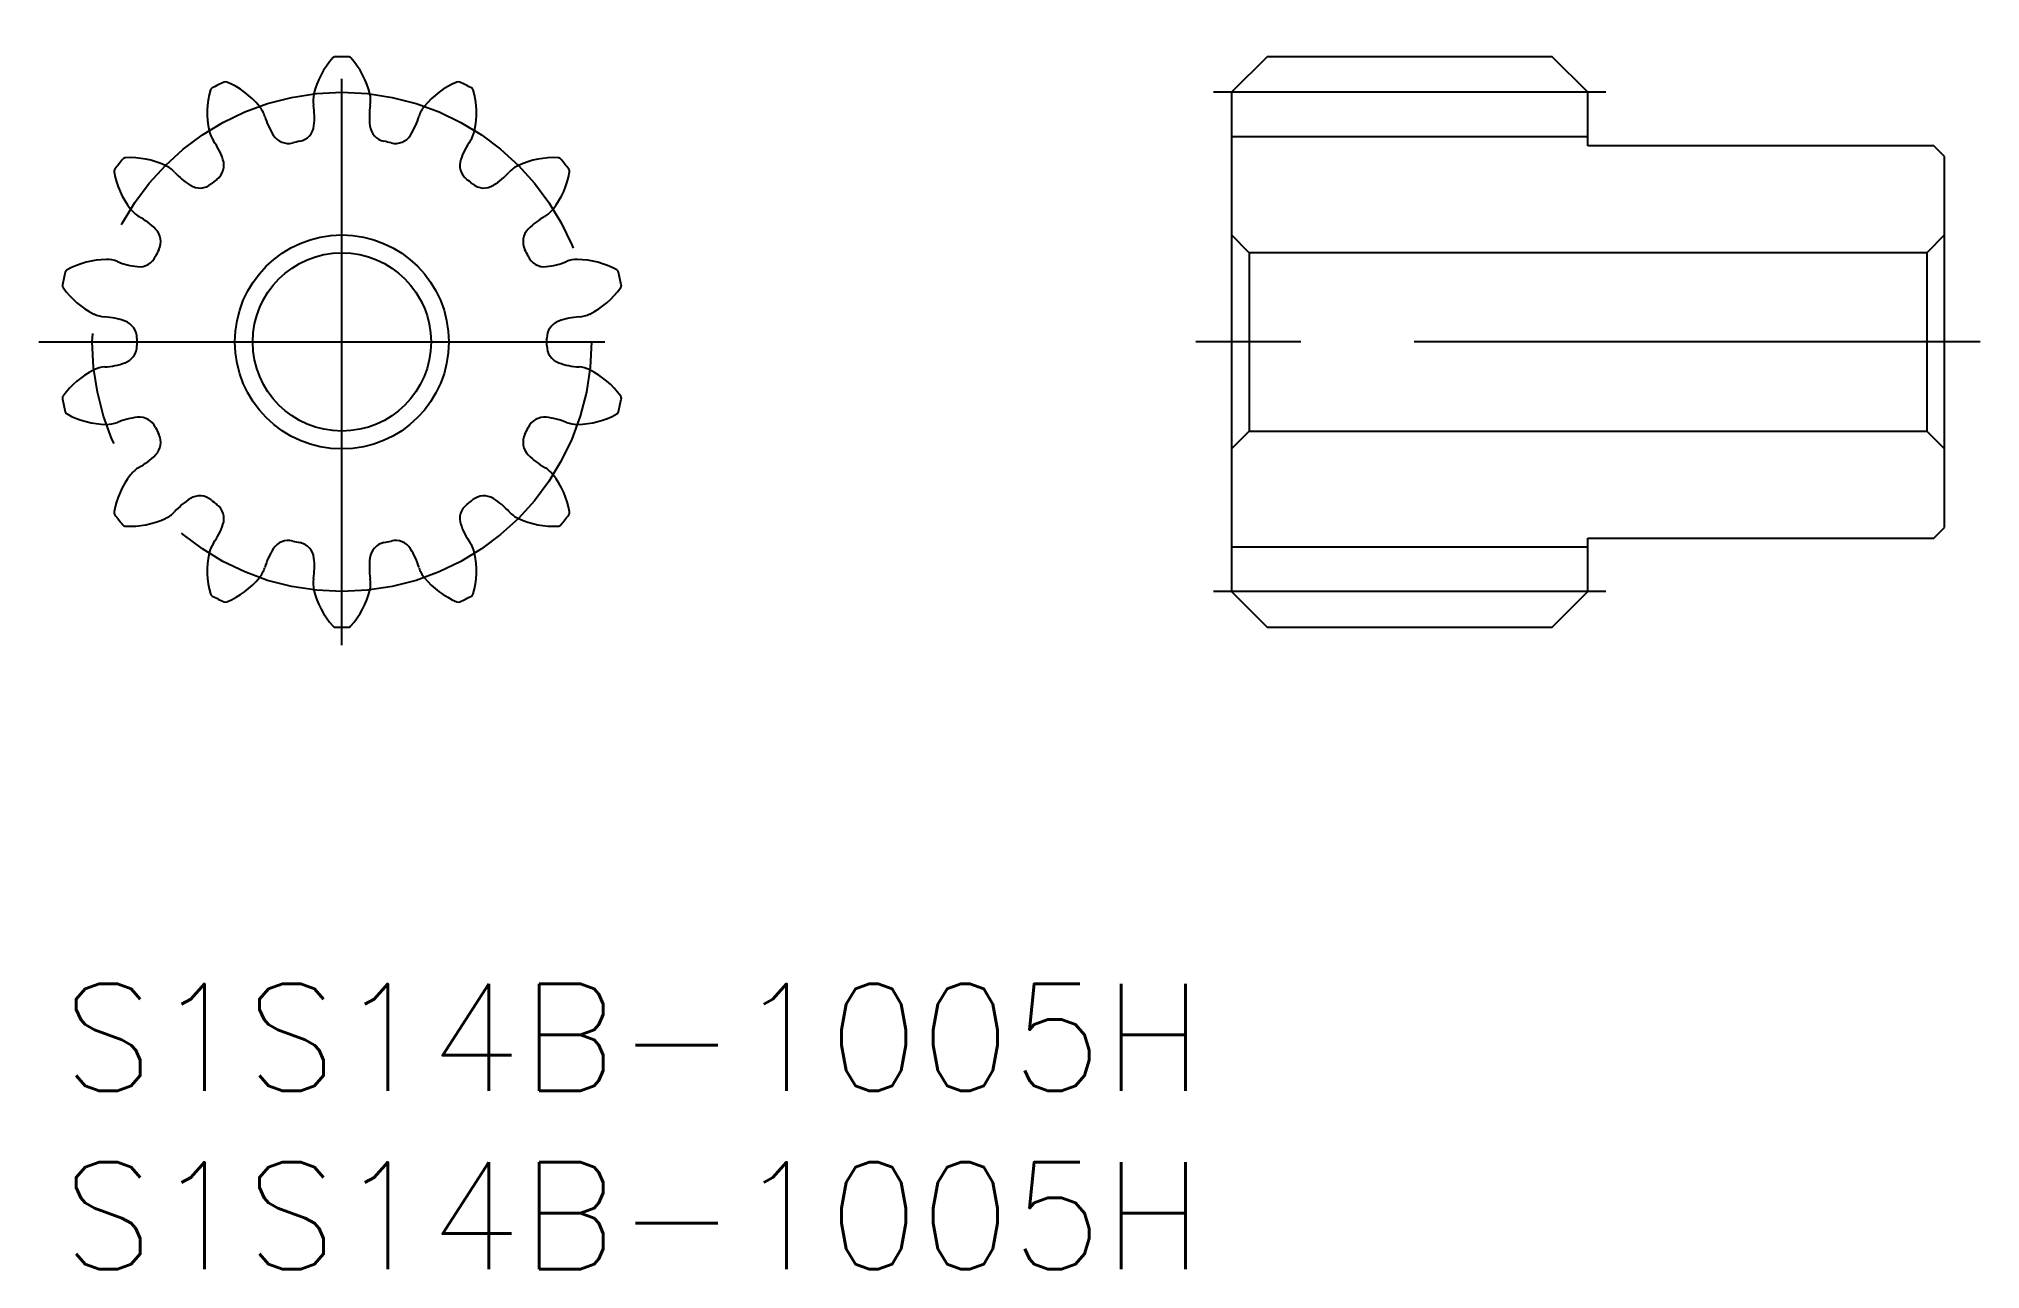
# Model space of a CAD drawing. Extents: x -0.7 to 53.8, y -8 to 26.5.
import ezdxf

# ---------------------------------------------------------------- set-up
doc = ezdxf.new("R2010")
doc.units = 0
doc.header["$LTSCALE"] = 0.5
doc.linetypes.add('CENTER', pattern=[50.8, 31.75, -6.35, 6.35, -6.35])
for name, color, linetype in [('MSM_CENTER', 1, 'CENTER'), ('MSM_CONTINUOUS', 7, 'CONTINUOUS'), ('MSM_PART_NUMBER', 7, 'CONTINUOUS')]:
    doc.layers.add(name, color=color, linetype=linetype)
doc.styles.get("Standard").update_dxf_attribs({"font": 'txt.shx', "height": 3, "bigfont": 'bigfont.shx'})

# ---------------------------------------------------------------- blocks, each defined once
blk = doc.blocks.new('*U13')
at = {"layer": 'MSM_PART_NUMBER'}
blk.add_text('S1S14B-1005H', height=3, dxfattribs=at).set_placement((0, -3))
blk = doc.blocks.new('*U14')
at = {"layer": 'MSM_PART_NUMBER'}
blk.add_text('S1S14B-1005H', height=3, dxfattribs=at).set_placement((0, -8))

msp = doc.modelspace()

# ---------------------------------------------------------------- linework, layer by layer
at = {"layer": 'MSM_CENTER'}
for p, q in [((7.84, 9.5), (7.84, 26.5)), ((43.291, 25), (32.291, 25)), ((-0.66, 18), (16.34, 18)), ((53.791, 18), (31.791, 18)), ((43.291, 11), (32.291, 11))]:
    msp.add_line(p, q, dxfattribs=at)
msp.add_circle((7.84, 18), 7, dxfattribs=at)
at = {"layer": 'MSM_CONTINUOUS'}
for p, q in [((33.791, 26), (32.791, 25)), ((41.791, 26), (33.791, 26)), ((42.791, 25), (41.791, 26)), ((32.791, 25), (32.791, 11)), ((42.791, 23.5), (42.791, 25)), ((42.791, 23.75), (32.791, 23.75)), ((52.491, 23.5), (42.791, 23.5)), ((52.791, 23.2), (52.491, 23.5)), ((52.791, 12.8), (52.791, 23.2)), ((33.291, 20.5), (32.791, 21)), ((52.791, 21), (52.291, 20.5)), ((33.291, 20.5), (33.291, 15.5)), ((52.291, 20.5), (33.291, 20.5)), ((52.291, 20.5), (52.291, 15.5)), ((32.791, 15), (33.291, 15.5)), ((33.291, 15.5), (52.291, 15.5)), ((52.291, 15.5), (52.791, 15)), ((52.491, 12.5), (52.791, 12.8)), ((42.791, 12.25), (32.791, 12.25)), ((42.791, 11), (42.791, 12.5)), ((42.791, 12.5), (52.491, 12.5)), ((32.791, 11), (33.791, 10)), ((41.791, 10), (42.791, 11)), ((33.791, 10), (41.791, 10))]:
    msp.add_line(p, q, dxfattribs=at)
for radius in [3, 2.5]:
    msp.add_circle((7.84, 18), radius, dxfattribs=at)
for centre, radius, start, end in [((9.324, 24.408), 2.333, 138.1684, 166.4286), ((7.66, 25.898), 0.1, 91.303, 138.1684), ((7.84, 18), 8, 88.697, 91.303), ((8.02, 25.898), 0.1, 41.8316, 88.6969), ((6.355, 24.408), 2.333, 13.5714, 41.8316), ((6.397, 24.418), 2.333, 163.8827, 192.1429), ((4.251, 25.038), 0.1, 117.0173, 163.8827), ((7.84, 18), 8, 114.4113, 117.0173), ((4.575, 25.194), 0.1, 67.5458, 114.4113), ((3.722, 23.13), 2.333, 39.2857, 67.5458), ((11.958, 23.13), 2.333, 112.4542, 140.7143), ((11.105, 25.194), 0.1, 65.5887, 112.4542), ((7.84, 18), 8, 62.9827, 65.5887), ((11.429, 25.038), 0.1, 16.1173, 62.9826), ((9.283, 24.418), 2.333, 347.8571, 16.1173), ((4.904, 24.097), 0.806, 16.7601, 39.2858), ((7.84, 24.767), 0.806, 166.4285, 188.9542), ((4.916, 24.306), 2.154, 353.4468, 8.9542), ((10.764, 24.306), 2.154, 171.0458, 186.5532), ((7.84, 24.767), 0.806, 351.0458, 13.5715), ((10.776, 24.097), 0.806, 140.7142, 163.2399), ((7.738, 24.95), 2.154, 196.76, 212.2675), ((6.559, 24.117), 0.5, 281.8271, 353.4468), ((9.121, 24.117), 0.5, 186.5532, 258.1729), ((7.942, 24.95), 2.154, 327.7325, 343.24), ((4.904, 24.097), 0.806, 192.1428, 214.6685), ((2.469, 22.413), 2.154, 19.1611, 34.6685), ((6.34, 24.067), 0.5, 212.2675, 283.8872), ((7.84, 18), 5.75, 101.8271, 103.8872), ((7.84, 18), 5.75, 76.1128, 78.1729), ((9.34, 24.067), 0.5, 256.1128, 327.7326), ((13.21, 22.413), 2.154, 145.3315, 160.8389), ((10.776, 24.097), 0.806, 325.3315, 347.8572), ((7.84, 18), 8, 140.1256, 142.7316), ((1.777, 23.065), 0.1, 93.2601, 140.1256), ((1.904, 20.835), 2.333, 65, 93.2601), ((2.549, 22.219), 0.806, 42.4744, 65), ((4.032, 22.956), 0.5, 307.5414, 19.1611), ((11.648, 22.956), 0.5, 160.8389, 232.4586), ((13.13, 22.219), 0.806, 115, 137.5256), ((13.776, 20.835), 2.333, 86.7399, 115), ((13.903, 23.065), 0.1, 39.8744, 86.7399), ((7.84, 18), 8, 37.2684, 39.8744), ((1.553, 22.784), 0.1, 142.7316, 189.597), ((3.755, 23.156), 2.333, 189.597, 217.8571), ((4.733, 24.218), 2.154, 222.4743, 237.9817), ((3.856, 22.816), 0.5, 237.9817, 309.6015), ((7.84, 18), 5.75, 127.5414, 129.6015), ((7.84, 18), 5.75, 50.3985, 52.4586), ((11.824, 22.816), 0.5, 230.3985, 302.0183), ((10.947, 24.218), 2.154, 302.0183, 317.5257), ((11.925, 23.156), 2.333, 322.1429, 350.403), ((14.127, 22.784), 0.1, 350.403, 37.2683), ((2.549, 22.219), 0.806, 217.8571, 240.3828), ((1.087, 19.646), 2.154, 44.8754, 60.3828), ((14.593, 19.646), 2.154, 119.6172, 135.1246), ((13.13, 22.219), 0.806, 299.6172, 322.1429), ((2.259, 20.813), 0.5, 333.2557, 44.8754), ((13.421, 20.813), 0.5, 135.1246, 206.7443), ((1.262, 17.979), 2.333, 90.7143, 118.9744), ((1.243, 19.506), 0.806, 68.1886, 90.7143), ((2.343, 22.254), 2.154, 248.1886, 263.696), ((2.161, 20.61), 0.5, 263.696, 335.3158), ((7.84, 18), 5.75, 153.2557, 155.3158), ((7.84, 18), 5.75, 24.6842, 26.7443), ((13.519, 20.61), 0.5, 204.6842, 276.304), ((13.337, 22.254), 2.154, 276.304, 291.8114), ((14.437, 19.506), 0.806, 89.2857, 111.8114), ((14.418, 17.979), 2.333, 61.0256, 89.2857), ((7.84, 18), 8, 165.8398, 168.4459), ((0.18, 19.933), 0.1, 118.9744, 165.8398), ((15.5, 19.933), 0.1, 14.1602, 61.0256), ((7.84, 18), 8, 11.5541, 14.1602), ((0.1, 19.582), 0.1, 168.4459, 215.3113), ((1.922, 20.873), 2.333, 215.3113, 243.5714), ((13.757, 20.873), 2.333, 296.4286, 324.6887), ((15.58, 19.582), 0.1, 324.6887, 11.5541), ((1.243, 19.506), 0.806, 243.5714, 266.0971), ((1.041, 16.553), 2.154, 70.5897, 86.0971), ((1.591, 18.112), 0.5, 358.97, 70.5897), ((14.089, 18.112), 0.5, 109.4103, 181.03), ((14.639, 16.553), 2.154, 93.9029, 109.4103), ((14.437, 19.506), 0.806, 273.9029, 296.4286), ((7.84, 18), 5.75, 178.97, 181.03), ((7.84, 18), 5.75, 358.97, 1.03), ((1.591, 17.888), 0.5, 289.4103, 1.03), ((14.089, 17.888), 0.5, 178.97, 250.5897), ((1.922, 15.127), 2.333, 116.4286, 144.6887), ((1.243, 16.494), 0.806, 93.9029, 116.4286), ((1.041, 19.447), 2.154, 273.9029, 289.4103), ((14.639, 19.447), 2.154, 250.5897, 266.0971), ((14.437, 16.494), 0.806, 63.5714, 86.0971), ((13.757, 15.127), 2.333, 35.3113, 63.5714), ((0.1, 16.418), 0.1, 144.6887, 191.5541), ((7.84, 18), 8, 191.5541, 194.1602), ((7.84, 18), 8, 345.8398, 348.4459), ((15.58, 16.418), 0.1, 348.4459, 35.3113), ((0.18, 16.067), 0.1, 194.1601, 241.0256), ((1.262, 18.021), 2.333, 241.0256, 269.2857), ((2.343, 13.746), 2.154, 96.304, 111.8114), ((2.161, 15.39), 0.5, 24.6842, 96.304), ((13.519, 15.39), 0.5, 83.696, 155.3158), ((13.337, 13.746), 2.154, 68.1886, 83.696), ((14.418, 18.021), 2.333, 270.7143, 298.9744), ((15.5, 16.067), 0.1, 298.9744, 345.8398), ((1.243, 16.494), 0.806, 269.2857, 291.8114), ((2.259, 15.187), 0.5, 315.1246, 26.7443), ((7.84, 18), 5.75, 204.6842, 206.7443), ((13.421, 15.187), 0.5, 153.2557, 224.8754), ((7.84, 18), 5.75, 333.2557, 335.3158), ((14.437, 16.494), 0.806, 248.1886, 270.7143), ((1.087, 16.354), 2.154, 299.6172, 315.1246), ((14.593, 16.354), 2.154, 224.8754, 240.3828), ((3.755, 12.844), 2.333, 142.1429, 170.403), ((2.549, 13.781), 0.806, 119.6172, 142.1429), ((13.13, 13.781), 0.806, 37.8571, 60.3828), ((11.925, 12.844), 2.333, 9.597, 37.8571), ((3.856, 13.184), 0.5, 50.3985, 122.0183), ((11.824, 13.184), 0.5, 57.9817, 129.6015), ((1.553, 13.216), 0.1, 170.403, 217.2683), ((7.84, 18), 8, 217.2684, 219.8744), ((2.549, 13.781), 0.806, 294.9999, 317.5256), ((4.733, 11.782), 2.154, 122.0183, 137.5257), ((7.84, 18), 5.75, 230.3985, 232.4586), ((4.032, 13.044), 0.5, 340.8389, 52.4586), ((11.648, 13.044), 0.5, 127.5414, 199.1611), ((7.84, 18), 5.75, 307.5414, 309.6015), ((10.947, 11.782), 2.154, 42.4743, 57.9817), ((13.13, 13.781), 0.806, 222.4744, 245), ((7.84, 18), 8, 320.1256, 322.7316), ((14.127, 13.216), 0.1, 322.7316, 9.597), ((1.777, 12.935), 0.1, 219.8744, 266.7399), ((1.904, 15.165), 2.333, 266.7399, 295), ((2.469, 13.587), 2.154, 325.3315, 340.8389), ((13.21, 13.587), 2.154, 199.1611, 214.6685), ((13.776, 15.165), 2.333, 245, 273.2601), ((13.903, 12.935), 0.1, 273.2601, 320.1256), ((6.397, 11.582), 2.333, 167.8571, 196.1173), ((4.904, 11.903), 0.806, 145.3315, 167.8572), ((7.738, 11.05), 2.154, 147.7325, 163.24), ((6.34, 11.933), 0.5, 76.1128, 147.7326), ((7.84, 18), 5.75, 256.1128, 258.1729), ((6.559, 11.883), 0.5, 6.5532, 78.1729), ((9.121, 11.883), 0.5, 101.8271, 173.4468), ((7.84, 18), 5.75, 281.8271, 283.8872), ((9.34, 11.933), 0.5, 32.2674, 103.8872), ((7.942, 11.05), 2.154, 16.76, 32.2675), ((10.776, 11.903), 0.806, 12.1428, 34.6685), ((9.283, 11.582), 2.333, 343.8827, 12.1429), ((4.904, 11.903), 0.806, 320.7142, 343.2399), ((4.916, 11.694), 2.154, 351.0458, 6.5532), ((10.764, 11.694), 2.154, 173.4468, 188.9542), ((10.776, 11.903), 0.806, 196.7601, 219.2858), ((4.251, 10.962), 0.1, 196.1173, 242.9826), ((3.722, 12.87), 2.333, 292.4542, 320.7143), ((7.84, 11.233), 0.806, 171.0458, 193.5715), ((9.324, 11.592), 2.333, 193.5714, 221.8316), ((6.355, 11.592), 2.333, 318.1684, 346.4286), ((7.84, 11.233), 0.806, 346.4285, 8.9542), ((11.958, 12.87), 2.333, 219.2857, 247.5458), ((11.429, 10.962), 0.1, 297.0173, 343.8827), ((7.84, 18), 8, 242.9827, 245.5887), ((4.575, 10.806), 0.1, 245.5887, 292.4542), ((11.105, 10.806), 0.1, 247.5458, 294.4113), ((7.84, 18), 8, 294.4113, 297.0173), ((7.66, 10.102), 0.1, 221.8316, 268.6969), ((7.84, 18), 8, 268.697, 271.303), ((8.02, 10.102), 0.1, 271.303, 318.1684)]:
    msp.add_arc(centre, radius, start, end, dxfattribs=at)

# ---------------------------------------------------------------- block references
for name in ['*U13', '*U14']:
    msp.add_blockref(name, (0, 0), dxfattribs=at)

doc.saveas('drawing.dxf')
